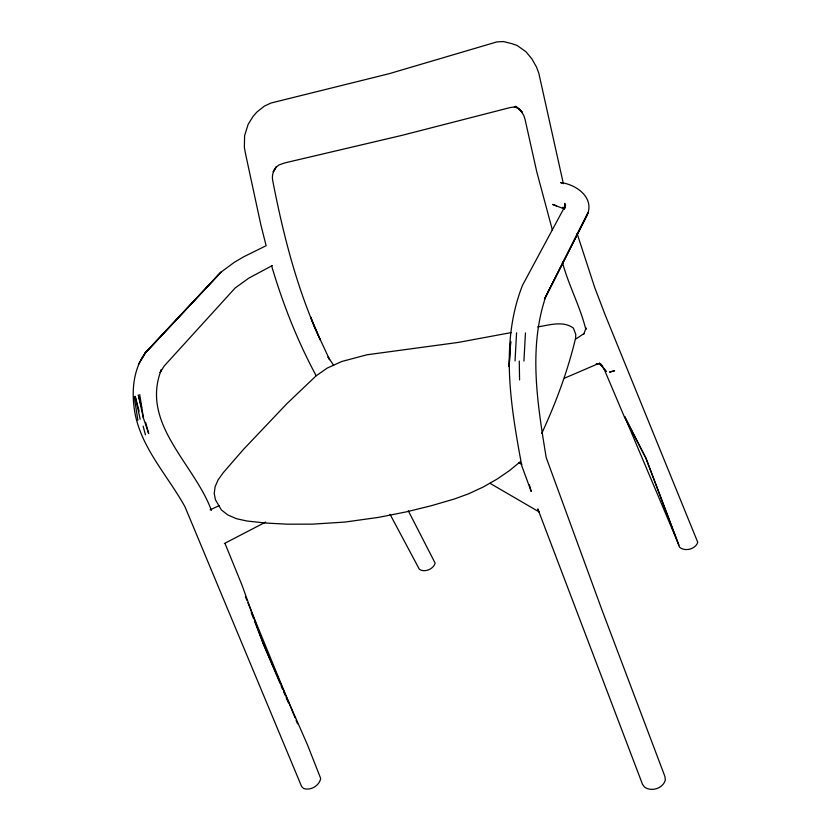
<?xml version="1.0" encoding="UTF-8"?>
<svg xmlns="http://www.w3.org/2000/svg" width="831" height="831" viewBox="0 0 831 831"><rect width="100%" height="100%" fill="white"/><g stroke="black" fill="none" stroke-linecap="round" stroke-linejoin="round"><path stroke-width="1.25" d="M515.033 360.976L516.57 332.815M523.925 361.08L525.452 332.93M563.376 183.724L538.82 73.253L536.462 66.958L531.84 58.835L525.971 51.73L517.027 45.414L511.761 43.638L503.42 41.55L496.845 41.914L389.001 73.741L270.989 103.023L264.372 106.108L256.872 112.071L252.967 116.537L248.157 124.307L244.584 135.733L244.376 147.492L245.332 152.842L260.851 224.796L266.128 245.706L243.732 256.769L234.145 262.43L221.056 272.111L146.048 351.835C134.383 367.063 131.734 387.194 133.905 405.829C138.019 444.845 166.782 473.857 184.981 506.775L301.663 786.604L303.585 788.463C310.597 790.925 319.27 785.742 320.714 778.522L307.47 744.836L263.375 644.077L254.494 621.089M564.072 209.173L565.516 205.309L522.543 285.251C499.732 342.642 510.94 407.148 521.806 465.911L531.175 491.401L529.399 484.909M564.156 208.934L565.516 205.309M541.739 433.418C555.949 402.703 567.822 370.855 575.644 337.895L575.758 334.332L573.442 328.162C563.262 320.413 549.146 325.15 537.688 326.936M138.455 364.477L146.048 351.835L141.301 359.553M520.341 461.704L509.538 470.564L497.052 479.113L483.33 486.956L468.923 493.666L454.567 498.932L431.507 505.674L406.266 511.886L378.572 517.37L344.886 522.076L312.425 524.143L287.381 524.184L265.775 523.042L246.952 521.016L236.503 518.71L227.85 514.96L221.389 509.964L215.458 499.784L214.211 493.479L215.104 486.758L218.086 479.892L223.404 472.517L243.358 449.54L286.913 403.648L315.998 375.944L327.175 368.102L341.821 361.475L366.98 354.775L458.193 342.434L511.158 332.597M576.143 338.84L584.131 333.46L583.809 334.052L586.063 327.923L585.834 329.523C580.225 306.452 568.466 285.168 562.379 262.097M272.402 265.505L248.791 278.146L235.204 287.942L164.247 365.952L160.134 372.537L161.443 369.452C139.909 423.478 194.693 464.155 211.375 510.411M224.38 543.516L265.723 522.045M210.108 509.86L219.415 505.539M564.529 378.167L597.759 363.885L596.243 363.885L600.917 364.165L599.224 363.552M556.448 205.87L552.594 204.426L562.847 208.384M562.629 183.474L560.561 182.519C577.005 184.534 595.796 198.484 586.457 216.735L544.461 299.046L588.203 212.331L545.5 297.384C528.256 349.155 537.678 405.113 546.185 457.517L601.976 609.985L664.914 776.486L665.33 779.904C663.231 788.432 651.504 792.109 644.534 787.102L642.488 784.277L537.813 508.904L539.059 511.844M518.669 462.711L520.954 463.812M518.43 462.472L521.868 464.176M489.958 483.299L539.329 512.031M599.255 363.843L602.787 366.253L599.473 363.178L606.079 371.322L599.473 363.178M564.768 208.571L562.857 207.241L564.457 208.508M333.647 365.297L328.006 356.987L329.595 359.646L314.097 326.344L310.514 316.798L320.319 339.952C297.051 289.23 283.205 234.768 272.63 180.15C271.789 175.424 273.243 170.594 276.276 166.917L273.191 171.82L275.985 167.332L279.029 164.933L284.669 162.938L401.737 135.411L510.296 107.531L515.625 106.898L514.368 106.69L519.167 108.954L522.107 111.988L515.625 106.243L520.289 109.848L523.727 115.405L524.984 119.082L536.784 171.882L552.48 230.364M390.04 514.306L419.343 569.266C424.579 572.923 433.47 569.142 435.153 563.148L408.301 510.826M316.175 375.757C297.415 340.907 282.862 303.897 271.644 265.972M624.922 416.767L645.895 458.11L678.937 545.074L624.756 416.85M603.981 368.746L624.258 416.611L645.895 458.11L679.488 547.151C684.796 551.981 695.599 549.187 697.76 542.311L605.176 314.949L594.726 287.568L577.098 233.521M280.099 683.414L263.375 644.077L241.935 584.993L225.024 543.484M281.107 685.804L282.623 689.377M283.641 691.766L285.158 695.339M286.176 697.718L288.201 702.486M245.405 596.762L246.88 600.366M247.867 602.755L295.088 717.839M296.075 720.238L297.55 723.832M251.222 612.624L253.559 618.669M141.634 407.439L138.278 394.974L143.431 418.118L148.676 433.626L145.654 422.397M139.141 411.189L135.162 396.252L140.169 419.24M143.119 426.116L145.446 434.831M139.753 394.559L143.431 418.118M134.238 396.813L137.884 420.237M564.987 207.833L564.779 203.346L564.81 207.22M519.271 361.038L519.562 379.944M509.881 352.936L509.133 366.585L510.691 341.479L509.881 352.936M218.408 274.76L144.75 353.58L221.056 272.111L218.408 274.76M614.545 370.74L609.767 372.039L614.545 370.74"/></g></svg>
